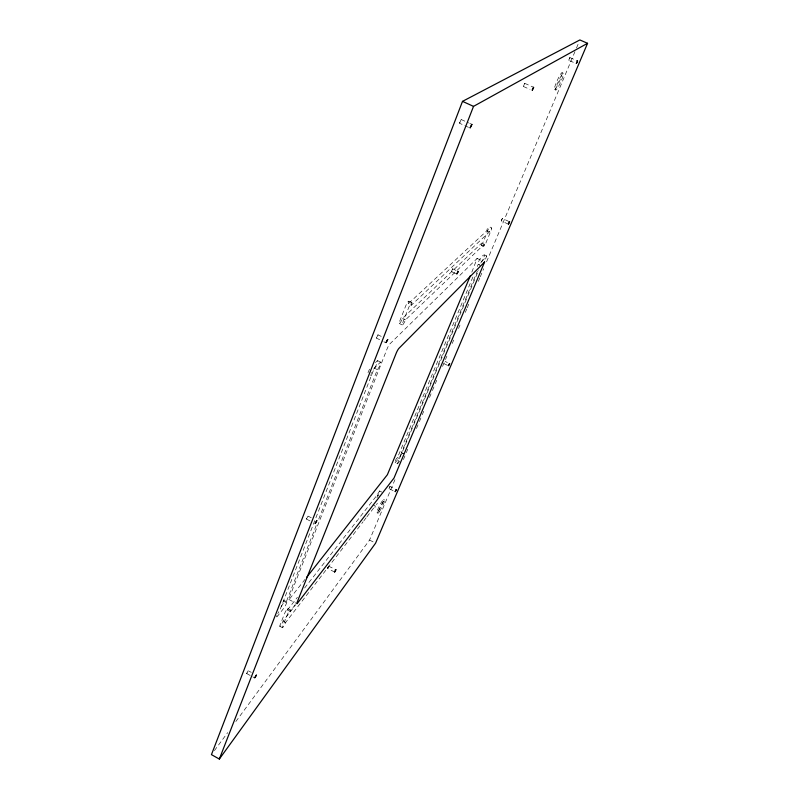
<?xml version="1.0" encoding="UTF-8"?>
<svg xmlns="http://www.w3.org/2000/svg" width="799" height="799" viewBox="0 0 799 799"><rect width="100%" height="100%" fill="white"/><g stroke="black" fill="none" stroke-linecap="round" stroke-linejoin="round"><path stroke-width="0.6" stroke-dasharray="4 3" d="M308.024 516.114L306.446 519.07L307.965 516.054L311.28 517.772M334.661 572.104L327.54 568.369L328.449 566.371M508.444 224.219L501.273 220.874L501.652 219.645L502.401 218.437L509.572 221.782M502.431 218.477L501.273 220.874M393.128 490.696L388.943 488.559L389.333 487.47M373.083 504.828L375.27 505.947L374.921 507.365L377.348 503.25M375.45 362.566L377.138 360.898A4.325 0.739 -63.7 0 1 377.168 363.076A4.325 0.739 -63.7 0 1 374.312 368.129L279.75 610.416A4.005 0.589 -61.9 0 0 277.792 613.622M483.715 246.551L484.284 244.234L481.787 243.056C479.34 247.42 486.491 246.921 486.062 242.526L491.175 230.262C493.692 225.887 486.471 226.267 486.901 230.741L408.259 303.79L411.305 305.258L489.407 231.92L491.765 227.895M276.674 616.818A4.005 0.589 -61.9 0 0 277.473 616.239L283.775 608.229A3.955 0.569 -62 0 0 286.461 603.375A3.955 0.569 -62 0 0 286.042 602.446L316.484 524.843M318.751 519.06L377.368 369.647A4.335 0.729 -63.7 0 0 380.224 364.584A4.335 0.729 -63.7 0 0 380.204 362.406L374.361 368.259A4.385 0.749 -63.7 0 0 372.354 371.375M376.958 497.807L379.575 490.956L377.128 495.07L304.319 588.394M471.819 272.169L477.143 258.417L389.892 343.9A4.255 0.719 -63.9 0 0 387.096 348.853L289.188 598.002A3.855 0.559 -62 0 0 289.588 598.93L304.948 579.465M399.58 461.163C396.314 467.555 393.378 460.344 397.502 457.617L472.948 276.903M477.273 266.536L478.231 264.239L480.638 265.378M403.575 453.802L401.408 452.713L477.373 271.111M480.738 263.071C492.094 244.514 472.379 263.43 480.449 265.508M397.273 463.939L478.711 269.982M235.825 721.557L369.567 540.054L395.185 479.12M403.405 459.575L405.822 453.832M406.311 452.673L407.76 449.228M416.459 428.534L418.876 422.791M419.365 421.632L421.782 415.889M422.262 414.741L423.71 411.285M429.512 397.493L431.929 391.75M432.419 390.591L434.836 384.848M435.315 383.7L436.763 380.244M442.566 366.451L444.983 360.709M445.472 359.56L446.921 356.104M452.244 343.46L453.692 340.014M458.526 328.519L459.974 325.063M465.298 312.419L466.746 308.973M467.225 307.825L469.163 303.221M478.351 281.378L479.799 277.932M480.279 276.784L483.665 268.734M486.571 261.832L576.009 49.148M576.498 48L578.915 42.247M481.717 261.732L486.701 255.96L485.043 260.434M389.473 487.2L390.002 486.441L396.284 489.637M214.392 750.641L227.695 732.593M295.4 604.493L290.057 611.395A3.815 0.529 -62 0 0 289.667 610.536A3.815 0.529 -62 0 0 287.081 615.24L282.706 626.296A3.795 0.519 -61.9 0 0 283.116 627.085A3.795 0.519 -61.9 0 0 285.692 622.411L363.126 521.737M363.885 520.748L366.162 517.792M366.921 516.803L375.27 505.947M290.057 611.395L287.46 610.007A3.815 0.539 -62 0 0 287.051 609.148A3.815 0.539 -62 0 0 284.464 613.842L280.109 624.908A3.795 0.529 -61.9 0 0 280.529 625.707A3.795 0.529 -61.9 0 0 283.106 621.033L295.31 605.272M287.46 610.007L297.418 597.233M328.599 566.161L335.87 569.687M401.408 452.713L403.914 453.522M411.305 305.258A4.305 0.719 -64.3 0 0 411.425 302.821A4.305 0.719 -64.3 0 0 408.629 307.765L402.826 322.446A4.275 0.709 -64.2 0 0 402.736 324.784A4.275 0.709 -64.2 0 0 405.522 319.86L484.284 244.234M568.708 60.265L569.887 57.578L568.658 60.265L576.369 63.67M408.259 303.79A4.305 0.729 -64.3 0 0 408.369 301.353A4.305 0.729 -64.3 0 0 405.572 306.287L399.79 320.968A4.275 0.719 -64.2 0 0 399.72 323.315A4.275 0.719 -64.2 0 0 402.506 318.392L481.787 243.056M523.375 86.432L524.713 83.316L523.295 86.432L530.027 89.448M248.169 670.731L246.681 673.547L248.239 670.731L251.286 672.388M327.57 568.399L328.788 565.982M451.395 271.62L452.663 268.814L451.345 271.58L455.79 273.707M481.228 245.373L483.575 241.358L489.258 226.716M388.943 488.559L390.002 486.441M395.096 462.831L399.65 457.198L401.757 452.434M459.515 123.236L461.173 119.51L459.515 123.236L470.212 128.12M246.681 673.547L251.755 676.304M376.379 338.087L378.027 334.841L376.379 338.087L382.841 341.253M569.887 57.578L577.607 60.994M562.106 72.719A9.208 1.198 -65.8 0 1 557.153 86.052A9.208 1.198 -65.8 0 1 555.595 84.474A9.208 1.198 -65.8 0 1 562.106 72.719L563.395 73.298A9.208 1.189 -65.8 0 1 558.431 86.622A9.208 1.189 -65.8 0 1 556.883 85.044A9.208 1.189 -65.8 0 1 563.395 73.298M554.476 89.458L555.754 90.027M524.713 83.316L533.692 87.331M461.173 119.51L468.673 122.926M469.742 123.416L471.889 124.394M486.901 230.741L489.407 231.92M484.314 254.831L486.701 255.96M477.143 258.417L482.406 260.903M452.663 268.814L455.969 270.392M408.848 301.223L411.904 302.691M402.506 318.392L405.522 319.86M399.23 323.475L402.257 324.943M445.143 361.438L447.37 362.526M444.024 363.665L448.489 365.852M378.027 334.841L381.253 336.419M383.91 341.772L386.067 342.831M377.667 360.669L380.733 362.177M374.312 368.129L377.368 369.647M376.928 512.748L377.997 513.278M397.502 457.617L399.69 458.716M379.575 490.956L381.772 492.074M377.128 495.07L379.335 496.189M369.567 540.054L373.582 542.131M306.446 519.07L310.861 521.357M383.58 499.495L384.609 500.034M288.839 599.45L295.8 603.135M284.104 600.468L286.811 601.907M286.042 602.446L283.335 601.008A3.955 0.579 -61.9 0 1 283.765 601.937A3.955 0.579 -61.9 0 1 281.078 606.801M287.79 608.608L290.397 609.987M283.106 621.033L285.692 622.411M279.79 626.276L282.377 627.664M252.774 676.863L254.801 677.961M371.505 375.56A4.385 0.749 -63.7 0 1 371.126 374.312M371.445 373.413A4.385 0.749 -63.7 0 1 371.865 372.414M276.654 616.538A4.005 0.589 -61.9 0 1 277.013 615.35M368.019 372.773A4.385 0.759 -63.7 0 1 369.777 368.848M378.526 510.901A7.421 0.859 -63 0 0 383.7 499.755A7.421 0.859 -63 0 0 378.526 507.705A7.421 0.859 -63 0 0 378.526 510.901M379.645 511.32A7.421 0.849 -63 0 0 384.748 500.244A7.421 0.849 -63 0 0 379.505 508.404A7.421 0.849 -63 0 0 379.645 511.32"/><path stroke-width="1.2" d="M462.511 101.363L211.445 754.646L219.335 759.05L375.59 543.17L587.555 43.316L579.884 39.95L462.511 101.363L473.527 106.367L587.555 43.316M219.335 759.05L473.527 106.367M470.381 275.625L387.385 474.716L306.486 577.527M470.162 127.79L471.889 124.394L470.162 127.79M315.225 523.455L316.803 520.638L315.225 523.455M484.603 261.992L393.997 478.072L297.518 603.135A3.865 0.529 -62.1 0 1 297.158 602.226L396.164 353.298A4.255 0.679 -63.9 0 1 398.951 348.334L484.603 261.992M334.631 571.974L335.87 569.687L334.631 571.974M508.434 224.05L509.572 221.782L508.434 224.05M532.264 90.147L533.612 87.331L532.264 90.147M386.067 342.481L387.705 339.585L386.067 342.481M395.225 491.605L396.284 489.637L395.225 491.605M576.399 63.401L577.557 60.984L576.399 63.401M254.831 677.692L256.359 675.145L254.831 677.692M456.878 273.857L458.217 271.47L456.878 273.857M448.519 365.622L449.607 363.625L448.519 365.622"/></g></svg>
